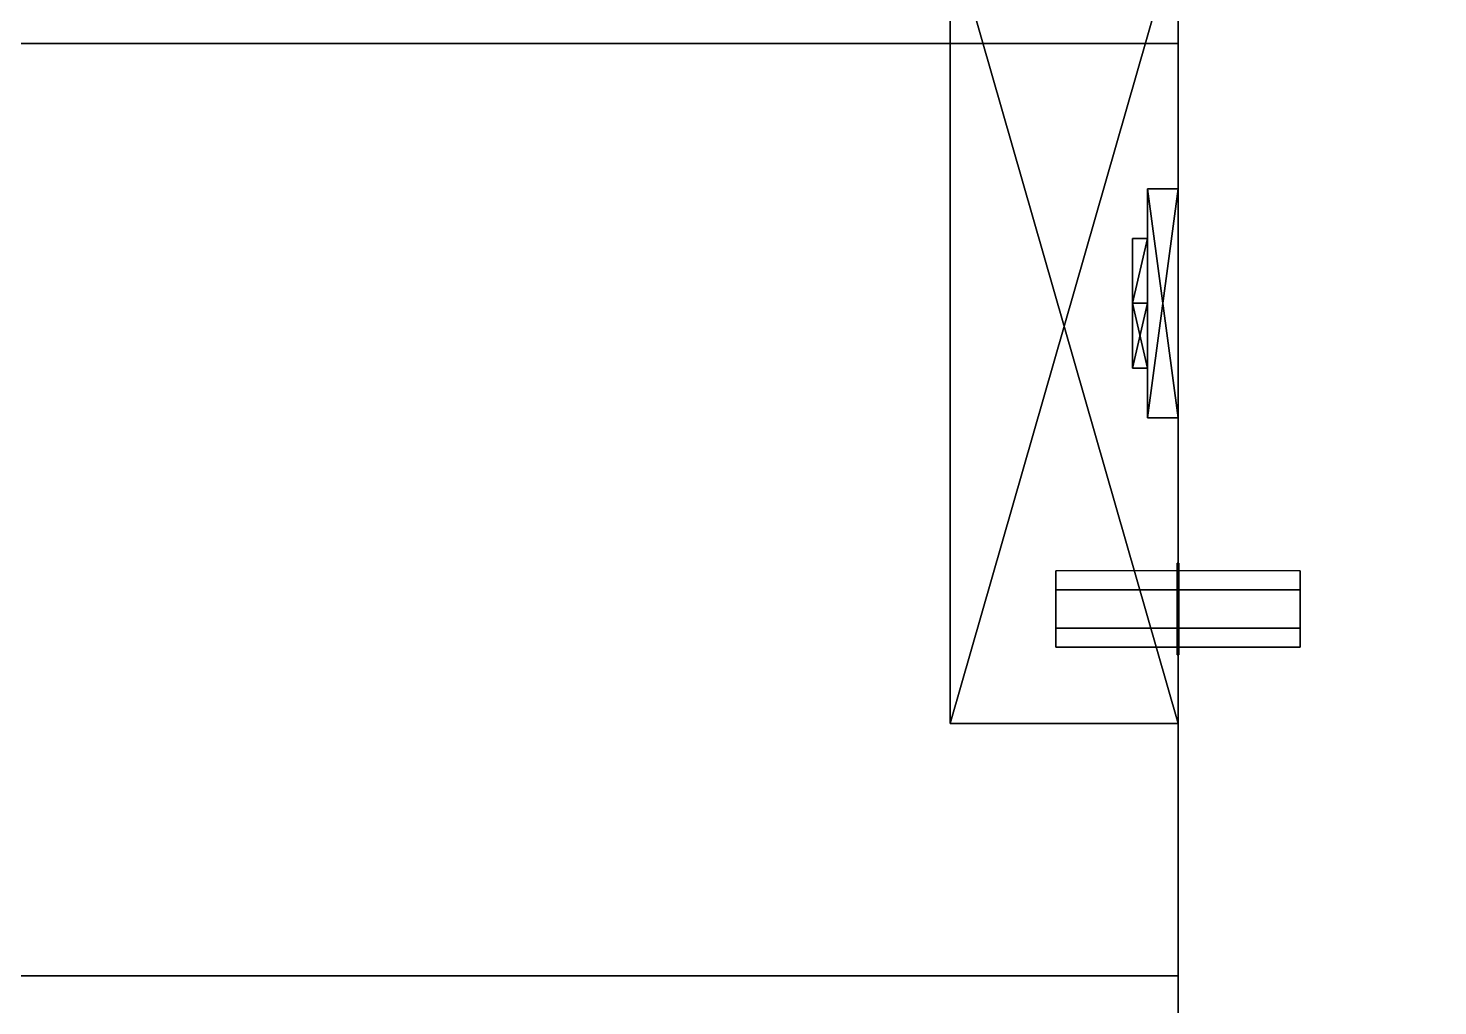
# Model space of a CAD drawing. Extents: x 0 to 4068, y -4475 to 0.
# Drawn here: x 2027.7 to 2120, y -4008 to -3944 of the extents above; entities that cross this region are included whole.
import ezdxf

# ---------------------------------------------------------------- set-up
doc = ezdxf.new("R2010")
doc.units = 0
for name, color, linetype in [('LAYER0', 7, 'CONTINUOUS'), ('LAYER153', 7, 'CONTINUOUS'), ('LAYER154', 7, 'CONTINUOUS'), ('LAYER156', 7, 'CONTINUOUS'), ('LAYER182', 7, 'CONTINUOUS'), ('LAYER183', 254, 'CONTINUOUS'), ('LAYER188', 253, 'CONTINUOUS'), ('LAYER190', 253, 'CONTINUOUS'), ('LAYER309', 7, 'CONTINUOUS'), ('LAYER318', 7, 'CONTINUOUS'), ('LAYER321', 7, 'CONTINUOUS'), ('LAYER339', 7, 'CONTINUOUS'), ('LAYER340', 254, 'CONTINUOUS'), ('LAYER350', 253, 'CONTINUOUS'), ('LAYER352', 253, 'CONTINUOUS'), ('LAYER354', 45, 'CONTINUOUS'), ('LAYER360', 45, 'CONTINUOUS')]:
    doc.layers.add(name, color=color, linetype=linetype)

msp = doc.modelspace()

# ---------------------------------------------------------------- linework, layer by layer
at = {"layer": 'LAYER0', "invisible_edges": 1}
for points in [[(4068, 0), (0, -4475), (0, 0), (4068, 0)], [(4068, -4475, 5), (0, 0, 5), (0, -4475, 5), (4068, -4475, 5)], [(0, 0, 5), (4068, -4475, 5), (4068, 0, 5), (0, 0, 5)], [(0, -4475), (4068, 0), (4068, -4475), (0, -4475)]]:
    msp.add_3dface(points, dxfattribs=at)
at = {"layer": 'LAYER153', "invisible_edges": 1}
for points in [[(2103, -4325, 2364), (1197, -3925, 2364), (1197, -4325, 2364), (2103, -4325, 2364)], [(1197, -3925, 2364), (2103, -4325, 2364), (2103, -3925, 2364), (1197, -3925, 2364)], [(2103, -3925, 2346), (1197, -4325, 2346), (1197, -3925, 2346), (2103, -3925, 2346)], [(1197, -4325, 2346), (2103, -3925, 2346), (2103, -4325, 2346), (1197, -4325, 2346)], [(2103, -4325, 2364), (2103, -3925, 2346), (2103, -3925, 2364), (2103, -4325, 2364)], [(2103, -3925, 2346), (2103, -4325, 2364), (2103, -4325, 2346), (2103, -3925, 2346)]]:
    msp.add_3dface(points, dxfattribs=at)
at = {"layer": 'LAYER154', "invisible_edges": 1}
for points in [[(1197, -4325, 1706), (2103, -3925, 1706), (2103, -4325, 1706), (1197, -4325, 1706)], [(2103, -3925, 1706), (1197, -4325, 1706), (1197, -3925, 1706), (2103, -3925, 1706)], [(1197, -3925, 1724), (2103, -4325, 1724), (2103, -3925, 1724), (1197, -3925, 1724)], [(2103, -4325, 1724), (1197, -3925, 1724), (1197, -4325, 1724), (2103, -4325, 1724)], [(2103, -4325, 1724), (2103, -3925, 1706), (2103, -3925, 1724), (2103, -4325, 1724)], [(2103, -3925, 1706), (2103, -4325, 1724), (2103, -4325, 1706), (2103, -3925, 1706)]]:
    msp.add_3dface(points, dxfattribs=at)
at = {"layer": 'LAYER156', "invisible_edges": 1}
for points in [[(2103, -4325, 2365), (2103, -3925, 1705), (2103, -4325, 1705), (2103, -4325, 2365)], [(2103, -3925, 1705), (2103, -4325, 2365), (2103, -3925, 2365), (2103, -3925, 1705)], [(2121, -4325, 1705), (2103, -3925, 1705), (2121, -3925, 1705), (2121, -4325, 1705)], [(2103, -3925, 1705), (2121, -4325, 1705), (2103, -4325, 1705), (2103, -3925, 1705)], [(2103, -4325, 2365), (2121, -3925, 2365), (2103, -3925, 2365), (2103, -4325, 2365)], [(2121, -3925, 2365), (2103, -4325, 2365), (2121, -4325, 2365), (2121, -3925, 2365)]]:
    msp.add_3dface(points, dxfattribs=at)
at = {"layer": 'LAYER182', "invisible_edges": 1}
for points in [[(1197, -4300.4, 2026), (2103, -3945, 2026), (2103, -4300.4, 2026), (1197, -4300.4, 2026)], [(2103, -3945, 2026), (1197, -4300.4, 2026), (1197, -3945, 2026), (2103, -3945, 2026)], [(1197, -3945, 2044), (2103, -3945, 2026), (1197, -3945, 2026), (1197, -3945, 2044)], [(2103, -3945, 2026), (1197, -3945, 2044), (2103, -3945, 2044), (2103, -3945, 2026)], [(1197, -3945, 2044), (2103, -4300.4, 2044), (2103, -3945, 2044), (1197, -3945, 2044)], [(2103, -4300.4, 2044), (1197, -3945, 2044), (1197, -4300.4, 2044), (2103, -4300.4, 2044)], [(2103, -4300.4, 2044), (2103, -3945, 2026), (2103, -3945, 2044), (2103, -4300.4, 2044)], [(2103, -3945, 2026), (2103, -4300.4, 2044), (2103, -4300.4, 2026), (2103, -3945, 2026)]]:
    msp.add_3dface(points, dxfattribs=at)
at = {"layer": 'LAYER183'}
for points in [[(2102.95, -3985, 2023.5), (2102.95, -3979, 2023.5), (2102.95, -3980.5, 2026.098), (2102.95, -3983.5, 2026.098)], [(2102.95, -3985, 2023.5), (2102.95, -3979, 2023.5), (2102.95, -3980.5, 2020.902), (2102.95, -3983.5, 2020.902)], [(2103.05, -3985, 2023.5), (2103.05, -3979, 2023.5), (2103.05, -3980.5, 2026.098), (2103.05, -3983.5, 2026.098)], [(2103.05, -3985, 2023.5), (2103.05, -3979, 2023.5), (2103.05, -3980.5, 2020.902), (2103.05, -3983.5, 2020.902)], [(2095, -3979.5, 2023.5), (2095, -3984.5, 2023.5), (2095, -3983.25, 2025.665), (2095, -3980.75, 2025.665)], [(2095, -3979.5, 2023.5), (2095, -3980.75, 2021.335), (2095, -3983.25, 2021.335), (2095, -3984.5, 2023.5)], [(2111, -3979.5, 2023.5), (2111, -3984.5, 2023.5), (2111, -3983.25, 2025.665), (2111, -3980.75, 2025.665)], [(2111, -3979.5, 2023.5), (2111, -3980.75, 2021.335), (2111, -3983.25, 2021.335), (2111, -3984.5, 2023.5)]]:
    msp.add_3dface(points, dxfattribs=at)
at = {"layer": 'LAYER188'}
for points in [[(2103, -3989.5, 1801.217), (2088.079, -3937.5, 1801.217), (2103, -3937.5, 1801.217), (2103, -3989.5, 1801.217)], [(2088.079, -3989.5, 1801.217), (2088.079, -3937.5, 1801.217), (2103, -3989.5, 1801.217), (2088.079, -3989.5, 1801.217)], [(2103, -3937.5, 1814.783), (2088.079, -3989.5, 1814.783), (2103, -3989.5, 1814.783), (2103, -3937.5, 1814.783)], [(2088.079, -3937.5, 1814.783), (2088.079, -3989.5, 1814.783), (2103, -3937.5, 1814.783), (2088.079, -3937.5, 1814.783)], [(2088.079, -3989.5, 1801.217), (2088.079, -3937.5, 1814.783), (2088.079, -3937.5, 1801.217), (2088.079, -3989.5, 1801.217)], [(2088.079, -3989.5, 1814.783), (2088.079, -3937.5, 1814.783), (2088.079, -3989.5, 1801.217), (2088.079, -3989.5, 1814.783)], [(2103, -3969.5, 1834), (2103, -3954.5, 1834), (2101.01, -3954.5, 1834), (2103, -3969.5, 1834)], [(2101.01, -3969.5, 1834), (2103, -3969.5, 1834), (2101.01, -3954.5, 1834), (2101.01, -3969.5, 1834)], [(2103, -3954.5, 1782), (2103, -3969.5, 1782), (2101.01, -3969.5, 1782), (2103, -3954.5, 1782)], [(2101.01, -3954.5, 1782), (2103, -3954.5, 1782), (2101.01, -3969.5, 1782), (2101.01, -3954.5, 1782)], [(2101.01, -3954.5, 1834), (2103, -3954.5, 1834), (2103, -3954.5, 1782), (2101.01, -3954.5, 1834)], [(2101.01, -3954.5, 1782), (2101.01, -3954.5, 1834), (2103, -3954.5, 1782), (2101.01, -3954.5, 1782)], [(2101.01, -3969.5, 1834), (2101.01, -3954.5, 1834), (2101.01, -3954.5, 1782), (2101.01, -3969.5, 1834)], [(2101.01, -3969.5, 1782), (2101.01, -3969.5, 1834), (2101.01, -3954.5, 1782), (2101.01, -3969.5, 1782)], [(2101.01, -3957.757, 1826.087), (2100.016, -3962, 1821.291), (2100.016, -3957.757, 1826.087), (2101.01, -3957.757, 1826.087)], [(2101.01, -3962, 1821.291), (2100.016, -3962, 1821.291), (2101.01, -3957.757, 1826.087), (2101.01, -3962, 1821.291)], [(2101.01, -3957.757, 1826.087), (2100.016, -3962, 1830.883), (2101.01, -3962, 1830.883), (2101.01, -3957.757, 1826.087)], [(2100.016, -3957.757, 1826.087), (2100.016, -3962, 1830.883), (2101.01, -3957.757, 1826.087), (2100.016, -3957.757, 1826.087)], [(2100.016, -3957.757, 1826.087), (2100.016, -3966.243, 1826.087), (2100.016, -3962, 1830.883), (2100.016, -3957.757, 1826.087)], [(2100.016, -3962, 1821.291), (2100.016, -3966.243, 1826.087), (2100.016, -3957.757, 1826.087), (2100.016, -3962, 1821.291)], [(2101.01, -3957.757, 1789.913), (2100.016, -3962, 1785.117), (2100.016, -3957.757, 1789.913), (2101.01, -3957.757, 1789.913)], [(2101.01, -3962, 1785.117), (2100.016, -3962, 1785.117), (2101.01, -3957.757, 1789.913), (2101.01, -3962, 1785.117)], [(2101.01, -3957.757, 1789.913), (2100.016, -3962, 1794.709), (2101.01, -3962, 1794.709), (2101.01, -3957.757, 1789.913)], [(2100.016, -3957.757, 1789.913), (2100.016, -3962, 1794.709), (2101.01, -3957.757, 1789.913), (2100.016, -3957.757, 1789.913)], [(2100.016, -3957.757, 1789.913), (2100.016, -3966.243, 1789.913), (2100.016, -3962, 1794.709), (2100.016, -3957.757, 1789.913)], [(2100.016, -3962, 1785.117), (2100.016, -3966.243, 1789.913), (2100.016, -3957.757, 1789.913), (2100.016, -3962, 1785.117)], [(2101.01, -3957.757, 1826.087), (2101.01, -3962, 1821.291), (2101.01, -3962, 1830.883), (2101.01, -3957.757, 1826.087)], [(2101.01, -3957.757, 1789.913), (2101.01, -3962, 1785.117), (2101.01, -3962, 1794.709), (2101.01, -3957.757, 1789.913)], [(2101.01, -3962, 1821.291), (2100.016, -3966.243, 1826.087), (2100.016, -3962, 1821.291), (2101.01, -3962, 1821.291)], [(2101.01, -3966.243, 1826.087), (2100.016, -3966.243, 1826.087), (2101.01, -3962, 1821.291), (2101.01, -3966.243, 1826.087)], [(2101.01, -3966.243, 1826.087), (2100.016, -3962, 1830.883), (2100.016, -3966.243, 1826.087), (2101.01, -3966.243, 1826.087)], [(2101.01, -3962, 1830.883), (2100.016, -3962, 1830.883), (2101.01, -3966.243, 1826.087), (2101.01, -3962, 1830.883)], [(2101.01, -3962, 1785.117), (2100.016, -3966.243, 1789.913), (2100.016, -3962, 1785.117), (2101.01, -3962, 1785.117)], [(2101.01, -3966.243, 1789.913), (2100.016, -3966.243, 1789.913), (2101.01, -3962, 1785.117), (2101.01, -3966.243, 1789.913)], [(2101.01, -3966.243, 1789.913), (2100.016, -3962, 1794.709), (2100.016, -3966.243, 1789.913), (2101.01, -3966.243, 1789.913)], [(2101.01, -3962, 1794.709), (2100.016, -3962, 1794.709), (2101.01, -3966.243, 1789.913), (2101.01, -3962, 1794.709)], [(2101.01, -3962, 1821.291), (2101.01, -3966.243, 1826.087), (2101.01, -3962, 1830.883), (2101.01, -3962, 1821.291)], [(2101.01, -3962, 1785.117), (2101.01, -3966.243, 1789.913), (2101.01, -3962, 1794.709), (2101.01, -3962, 1785.117)], [(2103, -3969.5, 1782), (2103, -3969.5, 1834), (2101.01, -3969.5, 1834), (2103, -3969.5, 1782)], [(2101.01, -3969.5, 1782), (2103, -3969.5, 1782), (2101.01, -3969.5, 1834), (2101.01, -3969.5, 1782)], [(2103, -3989.5, 1814.783), (2088.079, -3989.5, 1801.217), (2103, -3989.5, 1801.217), (2103, -3989.5, 1814.783)], [(2088.079, -3989.5, 1814.783), (2088.079, -3989.5, 1801.217), (2103, -3989.5, 1814.783), (2088.079, -3989.5, 1814.783)]]:
    msp.add_3dface(points, dxfattribs=at)
at = {"layer": 'LAYER190'}
for points in [[(2103, -3989.5, 2255.217), (2088.079, -3937.5, 2255.217), (2103, -3937.5, 2255.217), (2103, -3989.5, 2255.217)], [(2088.079, -3989.5, 2255.217), (2088.079, -3937.5, 2255.217), (2103, -3989.5, 2255.217), (2088.079, -3989.5, 2255.217)], [(2103, -3937.5, 2268.783), (2088.079, -3989.5, 2268.783), (2103, -3989.5, 2268.783), (2103, -3937.5, 2268.783)], [(2088.079, -3937.5, 2268.783), (2088.079, -3989.5, 2268.783), (2103, -3937.5, 2268.783), (2088.079, -3937.5, 2268.783)], [(2088.079, -3989.5, 2255.217), (2088.079, -3937.5, 2268.783), (2088.079, -3937.5, 2255.217), (2088.079, -3989.5, 2255.217)], [(2088.079, -3989.5, 2268.783), (2088.079, -3937.5, 2268.783), (2088.079, -3989.5, 2255.217), (2088.079, -3989.5, 2268.783)], [(2103, -3969.5, 2288), (2103, -3954.5, 2288), (2101.01, -3954.5, 2288), (2103, -3969.5, 2288)], [(2101.01, -3969.5, 2288), (2103, -3969.5, 2288), (2101.01, -3954.5, 2288), (2101.01, -3969.5, 2288)], [(2103, -3954.5, 2236), (2103, -3969.5, 2236), (2101.01, -3969.5, 2236), (2103, -3954.5, 2236)], [(2101.01, -3954.5, 2236), (2103, -3954.5, 2236), (2101.01, -3969.5, 2236), (2101.01, -3954.5, 2236)], [(2101.01, -3954.5, 2288), (2103, -3954.5, 2288), (2103, -3954.5, 2236), (2101.01, -3954.5, 2288)], [(2101.01, -3954.5, 2236), (2101.01, -3954.5, 2288), (2103, -3954.5, 2236), (2101.01, -3954.5, 2236)], [(2101.01, -3969.5, 2288), (2101.01, -3954.5, 2288), (2101.01, -3954.5, 2236), (2101.01, -3969.5, 2288)], [(2101.01, -3969.5, 2236), (2101.01, -3969.5, 2288), (2101.01, -3954.5, 2236), (2101.01, -3969.5, 2236)], [(2101.01, -3957.757, 2280.087), (2100.016, -3962, 2275.291), (2100.016, -3957.757, 2280.087), (2101.01, -3957.757, 2280.087)], [(2101.01, -3962, 2275.291), (2100.016, -3962, 2275.291), (2101.01, -3957.757, 2280.087), (2101.01, -3962, 2275.291)], [(2101.01, -3957.757, 2280.087), (2100.016, -3962, 2284.883), (2101.01, -3962, 2284.883), (2101.01, -3957.757, 2280.087)], [(2100.016, -3957.757, 2280.087), (2100.016, -3962, 2284.883), (2101.01, -3957.757, 2280.087), (2100.016, -3957.757, 2280.087)], [(2100.016, -3957.757, 2280.087), (2100.016, -3966.243, 2280.087), (2100.016, -3962, 2284.883), (2100.016, -3957.757, 2280.087)], [(2100.016, -3962, 2275.291), (2100.016, -3966.243, 2280.087), (2100.016, -3957.757, 2280.087), (2100.016, -3962, 2275.291)], [(2101.01, -3957.757, 2243.913), (2100.016, -3962, 2239.117), (2100.016, -3957.757, 2243.913), (2101.01, -3957.757, 2243.913)], [(2101.01, -3962, 2239.117), (2100.016, -3962, 2239.117), (2101.01, -3957.757, 2243.913), (2101.01, -3962, 2239.117)], [(2101.01, -3957.757, 2243.913), (2100.016, -3962, 2248.709), (2101.01, -3962, 2248.709), (2101.01, -3957.757, 2243.913)], [(2100.016, -3957.757, 2243.913), (2100.016, -3962, 2248.709), (2101.01, -3957.757, 2243.913), (2100.016, -3957.757, 2243.913)], [(2100.016, -3957.757, 2243.913), (2100.016, -3966.243, 2243.913), (2100.016, -3962, 2248.709), (2100.016, -3957.757, 2243.913)], [(2100.016, -3962, 2239.117), (2100.016, -3966.243, 2243.913), (2100.016, -3957.757, 2243.913), (2100.016, -3962, 2239.117)], [(2101.01, -3957.757, 2280.087), (2101.01, -3962, 2275.291), (2101.01, -3962, 2284.883), (2101.01, -3957.757, 2280.087)], [(2101.01, -3957.757, 2243.913), (2101.01, -3962, 2239.117), (2101.01, -3962, 2248.709), (2101.01, -3957.757, 2243.913)], [(2101.01, -3962, 2275.291), (2100.016, -3966.243, 2280.087), (2100.016, -3962, 2275.291), (2101.01, -3962, 2275.291)], [(2101.01, -3966.243, 2280.087), (2100.016, -3966.243, 2280.087), (2101.01, -3962, 2275.291), (2101.01, -3966.243, 2280.087)], [(2101.01, -3966.243, 2280.087), (2100.016, -3962, 2284.883), (2100.016, -3966.243, 2280.087), (2101.01, -3966.243, 2280.087)], [(2101.01, -3962, 2284.883), (2100.016, -3962, 2284.883), (2101.01, -3966.243, 2280.087), (2101.01, -3962, 2284.883)], [(2101.01, -3962, 2239.117), (2100.016, -3966.243, 2243.913), (2100.016, -3962, 2239.117), (2101.01, -3962, 2239.117)], [(2101.01, -3966.243, 2243.913), (2100.016, -3966.243, 2243.913), (2101.01, -3962, 2239.117), (2101.01, -3966.243, 2243.913)], [(2101.01, -3966.243, 2243.913), (2100.016, -3962, 2248.709), (2100.016, -3966.243, 2243.913), (2101.01, -3966.243, 2243.913)], [(2101.01, -3962, 2248.709), (2100.016, -3962, 2248.709), (2101.01, -3966.243, 2243.913), (2101.01, -3962, 2248.709)], [(2101.01, -3962, 2275.291), (2101.01, -3966.243, 2280.087), (2101.01, -3962, 2284.883), (2101.01, -3962, 2275.291)], [(2101.01, -3962, 2239.117), (2101.01, -3966.243, 2243.913), (2101.01, -3962, 2248.709), (2101.01, -3962, 2239.117)], [(2103, -3969.5, 2236), (2103, -3969.5, 2288), (2101.01, -3969.5, 2288), (2103, -3969.5, 2236)], [(2101.01, -3969.5, 2236), (2103, -3969.5, 2236), (2101.01, -3969.5, 2288), (2101.01, -3969.5, 2236)], [(2103, -3989.5, 2268.783), (2088.079, -3989.5, 2255.217), (2103, -3989.5, 2255.217), (2103, -3989.5, 2268.783)], [(2088.079, -3989.5, 2268.783), (2088.079, -3989.5, 2255.217), (2103, -3989.5, 2268.783), (2088.079, -3989.5, 2268.783)]]:
    msp.add_3dface(points, dxfattribs=at)
at = {"layer": 'LAYER309', "invisible_edges": 1}
for points in [[(1197, -4325, 156), (2103, -3925, 156), (2103, -4325, 156), (1197, -4325, 156)], [(2103, -3925, 156), (1197, -4325, 156), (1197, -3925, 156), (2103, -3925, 156)], [(1197, -3925, 174), (2103, -4325, 174), (2103, -3925, 174), (1197, -3925, 174)], [(2103, -4325, 174), (1197, -3925, 174), (1197, -4325, 174), (2103, -4325, 174)], [(2103, -4325, 174), (2103, -3925, 156), (2103, -3925, 174), (2103, -4325, 174)], [(2103, -3925, 156), (2103, -4325, 174), (2103, -4325, 156), (2103, -3925, 156)]]:
    msp.add_3dface(points, dxfattribs=at)
at = {"layer": 'LAYER318', "invisible_edges": 1}
for points in [[(2103, -4325, 880), (2103, -3925, 155), (2103, -4325, 155), (2103, -4325, 880)], [(2103, -3925, 155), (2103, -4325, 880), (2103, -3925, 880), (2103, -3925, 155)], [(2121, -4325, 155), (2103, -3925, 155), (2121, -3925, 155), (2121, -4325, 155)], [(2103, -3925, 155), (2121, -4325, 155), (2103, -4325, 155), (2103, -3925, 155)], [(2103, -4325, 880), (2121, -3925, 880), (2103, -3925, 880), (2103, -4325, 880)], [(2121, -3925, 880), (2103, -4325, 880), (2121, -4325, 880), (2121, -3925, 880)]]:
    msp.add_3dface(points, dxfattribs=at)
at = {"layer": 'LAYER321', "invisible_edges": 1}
for points in [[(1197, -4006, 861.5), (2103, -3926, 861.5), (2103, -4006, 861.5), (1197, -4006, 861.5)], [(2103, -3926, 861.5), (1197, -4006, 861.5), (1197, -3926, 861.5), (2103, -3926, 861.5)], [(1197, -3926, 879.5), (2103, -4006, 879.5), (2103, -3926, 879.5), (1197, -3926, 879.5)], [(2103, -4006, 879.5), (1197, -3926, 879.5), (1197, -4006, 879.5), (2103, -4006, 879.5)], [(2103, -4006, 879.5), (2103, -3926, 861.5), (2103, -3926, 879.5), (2103, -4006, 879.5)], [(2103, -3926, 861.5), (2103, -4006, 879.5), (2103, -4006, 861.5), (2103, -3926, 861.5)], [(2103, -4006, 879.5), (1197, -4006, 861.5), (2103, -4006, 861.5), (2103, -4006, 879.5)], [(1197, -4006, 861.5), (2103, -4006, 879.5), (1197, -4006, 879.5), (1197, -4006, 861.5)]]:
    msp.add_3dface(points, dxfattribs=at)
at = {"layer": 'LAYER339', "invisible_edges": 1}
for points in [[(1197, -4300.4, 508.5), (2103, -3945, 508.5), (2103, -4300.4, 508.5), (1197, -4300.4, 508.5)], [(2103, -3945, 508.5), (1197, -4300.4, 508.5), (1197, -3945, 508.5), (2103, -3945, 508.5)], [(1197, -3945, 526.5), (2103, -3945, 508.5), (1197, -3945, 508.5), (1197, -3945, 526.5)], [(2103, -3945, 508.5), (1197, -3945, 526.5), (2103, -3945, 526.5), (2103, -3945, 508.5)], [(1197, -3945, 526.5), (2103, -4300.4, 526.5), (2103, -3945, 526.5), (1197, -3945, 526.5)], [(2103, -4300.4, 526.5), (1197, -3945, 526.5), (1197, -4300.4, 526.5), (2103, -4300.4, 526.5)], [(2103, -4300.4, 526.5), (2103, -3945, 508.5), (2103, -3945, 526.5), (2103, -4300.4, 526.5)], [(2103, -3945, 508.5), (2103, -4300.4, 526.5), (2103, -4300.4, 508.5), (2103, -3945, 508.5)]]:
    msp.add_3dface(points, dxfattribs=at)
at = {"layer": 'LAYER340'}
for points in [[(2102.95, -3985, 506), (2102.95, -3979, 506), (2102.95, -3980.5, 508.598), (2102.95, -3983.5, 508.598)], [(2102.95, -3985, 506), (2102.95, -3979, 506), (2102.95, -3980.5, 503.402), (2102.95, -3983.5, 503.402)], [(2103.05, -3985, 506), (2103.05, -3979, 506), (2103.05, -3980.5, 508.598), (2103.05, -3983.5, 508.598)], [(2103.05, -3985, 506), (2103.05, -3979, 506), (2103.05, -3980.5, 503.402), (2103.05, -3983.5, 503.402)], [(2095, -3979.5, 506), (2095, -3984.5, 506), (2095, -3983.25, 508.165), (2095, -3980.75, 508.165)], [(2095, -3979.5, 506), (2095, -3980.75, 503.835), (2095, -3983.25, 503.835), (2095, -3984.5, 506)], [(2111, -3979.5, 506), (2111, -3984.5, 506), (2111, -3983.25, 508.165), (2111, -3980.75, 508.165)], [(2111, -3979.5, 506), (2111, -3980.75, 503.835), (2111, -3983.25, 503.835), (2111, -3984.5, 506)]]:
    msp.add_3dface(points, dxfattribs=at)
at = {"layer": 'LAYER350'}
for points in [[(2103, -3989.5, 251.217), (2088.079, -3937.5, 251.217), (2103, -3937.5, 251.217), (2103, -3989.5, 251.217)], [(2088.079, -3989.5, 251.217), (2088.079, -3937.5, 251.217), (2103, -3989.5, 251.217), (2088.079, -3989.5, 251.217)], [(2103, -3937.5, 264.783), (2088.079, -3989.5, 264.783), (2103, -3989.5, 264.783), (2103, -3937.5, 264.783)], [(2088.079, -3937.5, 264.783), (2088.079, -3989.5, 264.783), (2103, -3937.5, 264.783), (2088.079, -3937.5, 264.783)], [(2088.079, -3989.5, 251.217), (2088.079, -3937.5, 264.783), (2088.079, -3937.5, 251.217), (2088.079, -3989.5, 251.217)], [(2088.079, -3989.5, 264.783), (2088.079, -3937.5, 264.783), (2088.079, -3989.5, 251.217), (2088.079, -3989.5, 264.783)], [(2103, -3969.5, 284), (2103, -3954.5, 284), (2101.01, -3954.5, 284), (2103, -3969.5, 284)], [(2101.01, -3969.5, 284), (2103, -3969.5, 284), (2101.01, -3954.5, 284), (2101.01, -3969.5, 284)], [(2103, -3954.5, 232), (2103, -3969.5, 232), (2101.01, -3969.5, 232), (2103, -3954.5, 232)], [(2101.01, -3954.5, 232), (2103, -3954.5, 232), (2101.01, -3969.5, 232), (2101.01, -3954.5, 232)], [(2101.01, -3954.5, 284), (2103, -3954.5, 284), (2103, -3954.5, 232), (2101.01, -3954.5, 284)], [(2101.01, -3954.5, 232), (2101.01, -3954.5, 284), (2103, -3954.5, 232), (2101.01, -3954.5, 232)], [(2101.01, -3969.5, 284), (2101.01, -3954.5, 284), (2101.01, -3954.5, 232), (2101.01, -3969.5, 284)], [(2101.01, -3969.5, 232), (2101.01, -3969.5, 284), (2101.01, -3954.5, 232), (2101.01, -3969.5, 232)], [(2101.01, -3957.757, 276.087), (2100.016, -3962, 271.291), (2100.016, -3957.757, 276.087), (2101.01, -3957.757, 276.087)], [(2101.01, -3962, 271.291), (2100.016, -3962, 271.291), (2101.01, -3957.757, 276.087), (2101.01, -3962, 271.291)], [(2101.01, -3957.757, 276.087), (2100.016, -3962, 280.883), (2101.01, -3962, 280.883), (2101.01, -3957.757, 276.087)], [(2100.016, -3957.757, 276.087), (2100.016, -3962, 280.883), (2101.01, -3957.757, 276.087), (2100.016, -3957.757, 276.087)], [(2100.016, -3957.757, 276.087), (2100.016, -3966.243, 276.087), (2100.016, -3962, 280.883), (2100.016, -3957.757, 276.087)], [(2100.016, -3962, 271.291), (2100.016, -3966.243, 276.087), (2100.016, -3957.757, 276.087), (2100.016, -3962, 271.291)], [(2101.01, -3957.757, 239.913), (2100.016, -3962, 235.117), (2100.016, -3957.757, 239.913), (2101.01, -3957.757, 239.913)], [(2101.01, -3962, 235.117), (2100.016, -3962, 235.117), (2101.01, -3957.757, 239.913), (2101.01, -3962, 235.117)], [(2101.01, -3957.757, 239.913), (2100.016, -3962, 244.709), (2101.01, -3962, 244.709), (2101.01, -3957.757, 239.913)], [(2100.016, -3957.757, 239.913), (2100.016, -3962, 244.709), (2101.01, -3957.757, 239.913), (2100.016, -3957.757, 239.913)], [(2100.016, -3957.757, 239.913), (2100.016, -3966.243, 239.913), (2100.016, -3962, 244.709), (2100.016, -3957.757, 239.913)], [(2100.016, -3962, 235.117), (2100.016, -3966.243, 239.913), (2100.016, -3957.757, 239.913), (2100.016, -3962, 235.117)], [(2101.01, -3957.757, 276.087), (2101.01, -3962, 271.291), (2101.01, -3962, 280.883), (2101.01, -3957.757, 276.087)], [(2101.01, -3957.757, 239.913), (2101.01, -3962, 235.117), (2101.01, -3962, 244.709), (2101.01, -3957.757, 239.913)], [(2101.01, -3962, 271.291), (2100.016, -3966.243, 276.087), (2100.016, -3962, 271.291), (2101.01, -3962, 271.291)], [(2101.01, -3966.243, 276.087), (2100.016, -3966.243, 276.087), (2101.01, -3962, 271.291), (2101.01, -3966.243, 276.087)], [(2101.01, -3966.243, 276.087), (2100.016, -3962, 280.883), (2100.016, -3966.243, 276.087), (2101.01, -3966.243, 276.087)], [(2101.01, -3962, 280.883), (2100.016, -3962, 280.883), (2101.01, -3966.243, 276.087), (2101.01, -3962, 280.883)], [(2101.01, -3962, 235.117), (2100.016, -3966.243, 239.913), (2100.016, -3962, 235.117), (2101.01, -3962, 235.117)], [(2101.01, -3966.243, 239.913), (2100.016, -3966.243, 239.913), (2101.01, -3962, 235.117), (2101.01, -3966.243, 239.913)], [(2101.01, -3966.243, 239.913), (2100.016, -3962, 244.709), (2100.016, -3966.243, 239.913), (2101.01, -3966.243, 239.913)], [(2101.01, -3962, 244.709), (2100.016, -3962, 244.709), (2101.01, -3966.243, 239.913), (2101.01, -3962, 244.709)], [(2101.01, -3962, 271.291), (2101.01, -3966.243, 276.087), (2101.01, -3962, 280.883), (2101.01, -3962, 271.291)], [(2101.01, -3962, 235.117), (2101.01, -3966.243, 239.913), (2101.01, -3962, 244.709), (2101.01, -3962, 235.117)], [(2103, -3969.5, 232), (2103, -3969.5, 284), (2101.01, -3969.5, 284), (2103, -3969.5, 232)], [(2101.01, -3969.5, 232), (2103, -3969.5, 232), (2101.01, -3969.5, 284), (2101.01, -3969.5, 232)], [(2103, -3989.5, 264.783), (2088.079, -3989.5, 251.217), (2103, -3989.5, 251.217), (2103, -3989.5, 264.783)], [(2088.079, -3989.5, 264.783), (2088.079, -3989.5, 251.217), (2103, -3989.5, 264.783), (2088.079, -3989.5, 264.783)]]:
    msp.add_3dface(points, dxfattribs=at)
at = {"layer": 'LAYER352'}
for points in [[(2103, -3989.5, 770.217), (2088.079, -3937.5, 770.217), (2103, -3937.5, 770.217), (2103, -3989.5, 770.217)], [(2088.079, -3989.5, 770.217), (2088.079, -3937.5, 770.217), (2103, -3989.5, 770.217), (2088.079, -3989.5, 770.217)], [(2103, -3937.5, 783.783), (2088.079, -3989.5, 783.783), (2103, -3989.5, 783.783), (2103, -3937.5, 783.783)], [(2088.079, -3937.5, 783.783), (2088.079, -3989.5, 783.783), (2103, -3937.5, 783.783), (2088.079, -3937.5, 783.783)], [(2088.079, -3989.5, 770.217), (2088.079, -3937.5, 783.783), (2088.079, -3937.5, 770.217), (2088.079, -3989.5, 770.217)], [(2088.079, -3989.5, 783.783), (2088.079, -3937.5, 783.783), (2088.079, -3989.5, 770.217), (2088.079, -3989.5, 783.783)], [(2103, -3969.5, 803), (2103, -3954.5, 803), (2101.01, -3954.5, 803), (2103, -3969.5, 803)], [(2101.01, -3969.5, 803), (2103, -3969.5, 803), (2101.01, -3954.5, 803), (2101.01, -3969.5, 803)], [(2103, -3954.5, 751), (2103, -3969.5, 751), (2101.01, -3969.5, 751), (2103, -3954.5, 751)], [(2101.01, -3954.5, 751), (2103, -3954.5, 751), (2101.01, -3969.5, 751), (2101.01, -3954.5, 751)], [(2101.01, -3954.5, 803), (2103, -3954.5, 803), (2103, -3954.5, 751), (2101.01, -3954.5, 803)], [(2101.01, -3954.5, 751), (2101.01, -3954.5, 803), (2103, -3954.5, 751), (2101.01, -3954.5, 751)], [(2101.01, -3969.5, 803), (2101.01, -3954.5, 803), (2101.01, -3954.5, 751), (2101.01, -3969.5, 803)], [(2101.01, -3969.5, 751), (2101.01, -3969.5, 803), (2101.01, -3954.5, 751), (2101.01, -3969.5, 751)], [(2101.01, -3957.757, 795.087), (2100.016, -3962, 790.291), (2100.016, -3957.757, 795.087), (2101.01, -3957.757, 795.087)], [(2101.01, -3962, 790.291), (2100.016, -3962, 790.291), (2101.01, -3957.757, 795.087), (2101.01, -3962, 790.291)], [(2101.01, -3957.757, 795.087), (2100.016, -3962, 799.883), (2101.01, -3962, 799.883), (2101.01, -3957.757, 795.087)], [(2100.016, -3957.757, 795.087), (2100.016, -3962, 799.883), (2101.01, -3957.757, 795.087), (2100.016, -3957.757, 795.087)], [(2100.016, -3957.757, 795.087), (2100.016, -3966.243, 795.087), (2100.016, -3962, 799.883), (2100.016, -3957.757, 795.087)], [(2100.016, -3962, 790.291), (2100.016, -3966.243, 795.087), (2100.016, -3957.757, 795.087), (2100.016, -3962, 790.291)], [(2101.01, -3957.757, 758.913), (2100.016, -3962, 754.117), (2100.016, -3957.757, 758.913), (2101.01, -3957.757, 758.913)], [(2101.01, -3962, 754.117), (2100.016, -3962, 754.117), (2101.01, -3957.757, 758.913), (2101.01, -3962, 754.117)], [(2101.01, -3957.757, 758.913), (2100.016, -3962, 763.709), (2101.01, -3962, 763.709), (2101.01, -3957.757, 758.913)], [(2100.016, -3957.757, 758.913), (2100.016, -3962, 763.709), (2101.01, -3957.757, 758.913), (2100.016, -3957.757, 758.913)], [(2100.016, -3957.757, 758.913), (2100.016, -3966.243, 758.913), (2100.016, -3962, 763.709), (2100.016, -3957.757, 758.913)], [(2100.016, -3962, 754.117), (2100.016, -3966.243, 758.913), (2100.016, -3957.757, 758.913), (2100.016, -3962, 754.117)], [(2101.01, -3957.757, 795.087), (2101.01, -3962, 790.291), (2101.01, -3962, 799.883), (2101.01, -3957.757, 795.087)], [(2101.01, -3957.757, 758.913), (2101.01, -3962, 754.117), (2101.01, -3962, 763.709), (2101.01, -3957.757, 758.913)], [(2101.01, -3962, 790.291), (2100.016, -3966.243, 795.087), (2100.016, -3962, 790.291), (2101.01, -3962, 790.291)], [(2101.01, -3966.243, 795.087), (2100.016, -3966.243, 795.087), (2101.01, -3962, 790.291), (2101.01, -3966.243, 795.087)], [(2101.01, -3966.243, 795.087), (2100.016, -3962, 799.883), (2100.016, -3966.243, 795.087), (2101.01, -3966.243, 795.087)], [(2101.01, -3962, 799.883), (2100.016, -3962, 799.883), (2101.01, -3966.243, 795.087), (2101.01, -3962, 799.883)], [(2101.01, -3962, 754.117), (2100.016, -3966.243, 758.913), (2100.016, -3962, 754.117), (2101.01, -3962, 754.117)], [(2101.01, -3966.243, 758.913), (2100.016, -3966.243, 758.913), (2101.01, -3962, 754.117), (2101.01, -3966.243, 758.913)], [(2101.01, -3966.243, 758.913), (2100.016, -3962, 763.709), (2100.016, -3966.243, 758.913), (2101.01, -3966.243, 758.913)], [(2101.01, -3962, 763.709), (2100.016, -3962, 763.709), (2101.01, -3966.243, 758.913), (2101.01, -3962, 763.709)], [(2101.01, -3962, 790.291), (2101.01, -3966.243, 795.087), (2101.01, -3962, 799.883), (2101.01, -3962, 790.291)], [(2101.01, -3962, 754.117), (2101.01, -3966.243, 758.913), (2101.01, -3962, 763.709), (2101.01, -3962, 754.117)], [(2103, -3969.5, 751), (2103, -3969.5, 803), (2101.01, -3969.5, 803), (2103, -3969.5, 751)], [(2101.01, -3969.5, 751), (2103, -3969.5, 751), (2101.01, -3969.5, 803), (2101.01, -3969.5, 751)], [(2103, -3989.5, 783.783), (2088.079, -3989.5, 770.217), (2103, -3989.5, 770.217), (2103, -3989.5, 783.783)], [(2088.079, -3989.5, 783.783), (2088.079, -3989.5, 770.217), (2103, -3989.5, 783.783), (2088.079, -3989.5, 783.783)]]:
    msp.add_3dface(points, dxfattribs=at)
at = {"layer": 'LAYER354', "invisible_edges": 1}
for points in [[(1176, -4325, 880), (3495, -3902, 880), (3495, -4325, 880), (1176, -4325, 880)], [(3495, -3902, 880), (1176, -4325, 880), (1176, -3902, 880), (3495, -3902, 880)], [(1176, -3902, 898), (3495, -4325, 898), (3495, -3902, 898), (1176, -3902, 898)], [(3495, -4325, 898), (1176, -3902, 898), (1176, -4325, 898), (3495, -4325, 898)]]:
    msp.add_3dface(points, dxfattribs=at)
at = {"layer": 'LAYER360', "invisible_edges": 1}
for points in [[(1176, -3902, 1705), (3495, -4325, 1705), (3495, -3902, 1705), (1176, -3902, 1705)], [(3495, -4325, 1705), (1176, -3902, 1705), (1176, -4325, 1705), (3495, -4325, 1705)], [(1176, -4325, 1687), (3495, -3902, 1687), (3495, -4325, 1687), (1176, -4325, 1687)], [(3495, -3902, 1687), (1176, -4325, 1687), (1176, -3902, 1687), (3495, -3902, 1687)]]:
    msp.add_3dface(points, dxfattribs=at)

# ---------------------------------------------------------------- meshes
at = {"layer": 'LAYER183'}
mesh = msp.add_polymesh((2, 6), dxfattribs=dict(at, n_close=True))
for k, corner in enumerate([(2102.95, -3979, 2023.5), (2102.95, -3980.5, 2026.098), (2102.95, -3983.5, 2026.098), (2102.95, -3985, 2023.5), (2102.95, -3983.5, 2020.902), (2102.95, -3980.5, 2020.902), (2103.05, -3979, 2023.5), (2103.05, -3980.5, 2026.098), (2103.05, -3983.5, 2026.098), (2103.05, -3985, 2023.5), (2103.05, -3983.5, 2020.902), (2103.05, -3980.5, 2020.902)]):
    mesh.set_mesh_vertex(divmod(k, 6), corner)
mesh = msp.add_polymesh((2, 6), dxfattribs=dict(at, n_close=True))
for k, corner in enumerate([(2095, -3979.5, 2023.5), (2095, -3980.75, 2025.665), (2095, -3983.25, 2025.665), (2095, -3984.5, 2023.5), (2095, -3983.25, 2021.335), (2095, -3980.75, 2021.335), (2111, -3979.5, 2023.5), (2111, -3980.75, 2025.665), (2111, -3983.25, 2025.665), (2111, -3984.5, 2023.5), (2111, -3983.25, 2021.335), (2111, -3980.75, 2021.335)]):
    mesh.set_mesh_vertex(divmod(k, 6), corner)
at = {"layer": 'LAYER340'}
mesh = msp.add_polymesh((2, 6), dxfattribs=dict(at, n_close=True))
for k, corner in enumerate([(2102.95, -3979, 506), (2102.95, -3980.5, 508.598), (2102.95, -3983.5, 508.598), (2102.95, -3985, 506), (2102.95, -3983.5, 503.402), (2102.95, -3980.5, 503.402), (2103.05, -3979, 506), (2103.05, -3980.5, 508.598), (2103.05, -3983.5, 508.598), (2103.05, -3985, 506), (2103.05, -3983.5, 503.402), (2103.05, -3980.5, 503.402)]):
    mesh.set_mesh_vertex(divmod(k, 6), corner)
mesh = msp.add_polymesh((2, 6), dxfattribs=dict(at, n_close=True))
for k, corner in enumerate([(2095, -3979.5, 506), (2095, -3980.75, 508.165), (2095, -3983.25, 508.165), (2095, -3984.5, 506), (2095, -3983.25, 503.835), (2095, -3980.75, 503.835), (2111, -3979.5, 506), (2111, -3980.75, 508.165), (2111, -3983.25, 508.165), (2111, -3984.5, 506), (2111, -3983.25, 503.835), (2111, -3980.75, 503.835)]):
    mesh.set_mesh_vertex(divmod(k, 6), corner)

doc.saveas('drawing.dxf')
